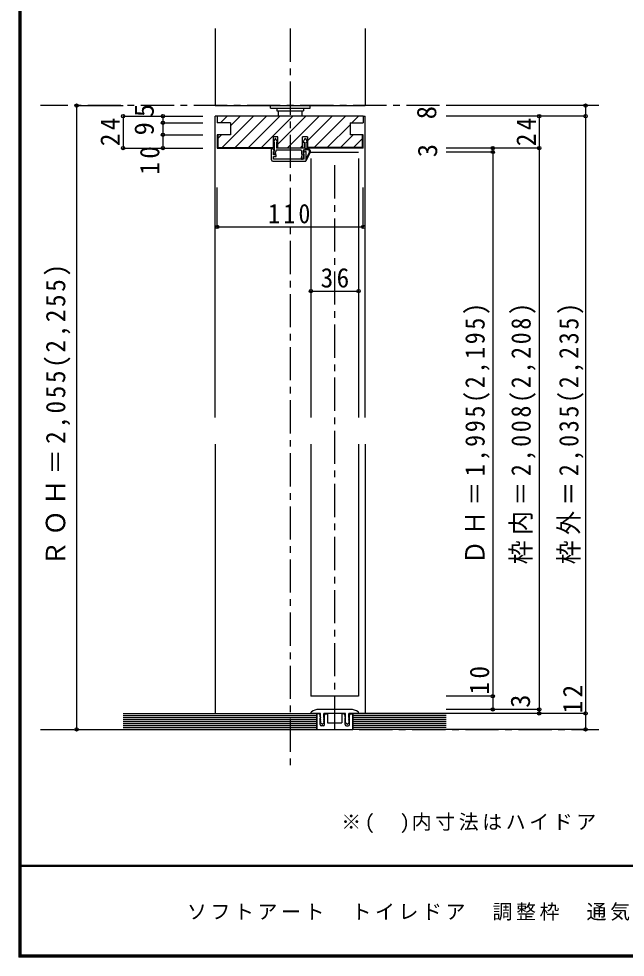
# Model space of a CAD drawing. Units: millimetres, scale not verified. Extents: x -973 to 977, y -718 to 696.
# Drawn here: x -973 to -517, y -701 to 6 of the extents above; entities that cross this region are included whole.
import ezdxf
from ezdxf.enums import TextEntityAlignment as Align

# ---------------------------------------------------------------- set-up
doc = ezdxf.new("R2010")
doc.units = ezdxf.units.MM
doc.header["$LTSCALE"] = 5
doc.header["$PDMODE"] = 32
doc.header["$PDSIZE"] = 2.5
doc.linetypes.add('CHAIN1', pattern=[8, 5, -1, 1, -1])
for name, color, linetype in [('0-1_通り芯', 4, 'CHAIN1'), ('0-3_仕上げ', 7, 'Continuous'), ('0-4_枠', 3, 'Continuous'), ('0-6_扉', 6, 'Continuous'), ('0-7_金物', 7, 'Continuous'), ('0-8_戸当', 7, 'Continuous'), ('0-A_文字', 3, 'Continuous'), ('0-B_寸法', 7, 'Continuous'), ('0-C_ハッチ', 4, 'Continuous'), ('F-1_枠', 6, 'Continuous'), ('F-A_文字', 7, 'Continuous')]:
    doc.layers.add(name, color=color, linetype=linetype)
doc.styles.add('ＭＳ ゴシック', font='')
doc.styles.get('ＭＳ ゴシック').set_extended_font_data('MS Gothic')

msp = doc.modelspace()

# ---------------------------------------------------------------- linework, layer by layer
at = {"layer": '0-1_通り芯'}
for p, q in [((-768.872, -1.167), (-768.872, -557.408)), ((-536.426, -59.167), (-957.002, -59.167)), ((-735.372, -529.167), (-735.372, -99.167)), ((-957.002, -529.167), (-536.426, -529.167))]:
    msp.add_line(p, q, dxfattribs=at)
at = {"layer": '0-3_仕上げ'}
for p, q in [((-825.372, -1.167), (-825.372, -59.167)), ((-712.372, -1.167), (-712.372, -59.167)), ((-825.372, -59.167), (-712.372, -59.167)), ((-894.783, -518.667), (-748.872, -518.667)), ((-894.783, -520.167), (-748.872, -520.167)), ((-894.783, -521.667), (-748.872, -521.667)), ((-894.783, -523.167), (-748.872, -523.167)), ((-651.426, -518.667), (-721.872, -518.667)), ((-651.426, -520.167), (-721.872, -520.167)), ((-651.426, -521.667), (-721.872, -521.667)), ((-651.426, -523.167), (-721.872, -523.167)), ((-894.783, -524.667), (-748.872, -524.667)), ((-894.783, -526.167), (-748.872, -526.167)), ((-894.783, -527.667), (-748.872, -527.667)), ((-651.426, -524.667), (-721.872, -524.667)), ((-651.426, -526.167), (-721.872, -526.167)), ((-651.426, -527.667), (-721.872, -527.667))]:
    msp.add_line(p, q, dxfattribs=at)
at = {"layer": '0-3_仕上げ', "color": 2}
for p, q in [((-894.783, -517.167), (-748.872, -517.167)), ((-748.872, -517.167), (-748.872, -529.167)), ((-894.783, -529.167), (-748.872, -529.167)), ((-651.426, -529.167), (-721.872, -529.167))]:
    msp.add_line(p, q, dxfattribs=at)
msp.add_lwpolyline([(-651.426, -517.167), (-721.872, -517.167), (-721.872, -529.167)], dxfattribs=at)
at = {"layer": '0-4_枠', "color": 4}
for p, q in [((-825.372, -294.167), (-825.372, -67.167)), ((-823.872, -67.167), (-825.372, -67.167)), ((-713.872, -67.167), (-712.372, -67.167)), ((-712.372, -294.167), (-712.372, -67.167)), ((-825.372, -314.167), (-825.372, -517.167)), ((-712.372, -314.167), (-712.372, -517.167))]:
    msp.add_line(p, q, dxfattribs=at)
at = {"layer": '0-4_枠'}
for p, q in [((-823.872, -67.167), (-823.872, -72.167)), ((-713.872, -67.167), (-823.872, -67.167)), ((-713.872, -67.167), (-713.872, -72.167)), ((-813.872, -72.167), (-823.872, -72.167)), ((-813.872, -72.167), (-813.872, -81.167)), ((-723.871, -72.167), (-713.872, -72.167)), ((-723.871, -72.167), (-723.871, -81.167)), ((-823.372, -81.167), (-823.372, -90.667)), ((-781.851, -82.667), (-781.851, -91.167)), ((-778.151, -82.667), (-781.851, -82.667)), ((-778.151, -91.167), (-778.151, -82.667)), ((-759.551, -91.167), (-759.551, -82.667)), ((-755.851, -82.667), (-759.551, -82.667)), ((-755.851, -82.667), (-755.851, -91.167)), ((-713.872, -81.167), (-723.871, -81.167)), ((-714.372, -90.667), (-714.372, -81.167)), ((-713.872, -91.167), (-713.872, -81.167)), ((-823.872, -91.167), (-781.851, -91.167)), ((-823.372, -90.667), (-781.851, -90.667)), ((-759.551, -91.167), (-778.151, -91.167)), ((-714.372, -90.667), (-755.851, -90.667)), ((-713.872, -91.167), (-755.851, -91.167))]:
    msp.add_line(p, q, dxfattribs=at)
msp.add_lwpolyline([(-813.872, -81.167), (-823.872, -81.167), (-823.872, -91.167)], dxfattribs=at)
at = {"layer": '0-6_扉'}
for p, q in [((-753.372, -94.167), (-717.372, -94.167)), ((-753.372, -99.167), (-753.372, -294.167)), ((-717.372, -99.167), (-717.372, -294.167)), ((-753.372, -314.167), (-753.372, -504.167)), ((-717.372, -314.167), (-717.372, -504.167)), ((-717.372, -504.167), (-753.372, -504.167))]:
    msp.add_line(p, q, dxfattribs=at)
at = {"layer": '0-7_金物'}
for p, q in [((-783.872, -61.167), (-783.872, -59.167)), ((-783.872, -61.167), (-753.872, -61.167)), ((-778.872, -61.167), (-778.872, -63.167)), ((-778.872, -63.167), (-758.872, -63.167)), ((-777.872, -63.167), (-777.872, -67.167)), ((-759.872, -67.167), (-759.872, -63.167)), ((-758.872, -61.167), (-758.872, -63.167)), ((-753.872, -61.167), (-753.872, -59.167)), ((-723.372, -514.167), (-747.372, -514.167)), ((-753.372, -517.167), (-753.372, -516.683)), ((-746.022, -517.167), (-753.372, -517.167)), ((-748.872, -529.167), (-748.872, -517.467)), ((-747.422, -517.467), (-748.872, -517.467)), ((-748.772, -517.467), (-748.772, -529.167)), ((-746.422, -519.717), (-746.422, -518.467)), ((-746.422, -519.717), (-746.214, -520.062)), ((-746.422, -520.717), (-746.214, -520.371)), ((-746.422, -525.467), (-746.422, -520.717)), ((-746.022, -520.167), (-746.229, -520.512)), ((-746.022, -521.667), (-746.229, -522.012)), ((-746.022, -522.667), (-746.229, -522.321)), ((-746.022, -523.167), (-746.229, -523.512)), ((-746.022, -520.167), (-746.022, -517.167)), ((-746.022, -522.667), (-746.022, -523.167)), ((-743.522, -520.167), (-743.522, -517.167)), ((-727.222, -517.167), (-743.522, -517.167)), ((-743.522, -520.167), (-743.314, -520.512)), ((-743.522, -521.167), (-743.314, -520.821)), ((-743.522, -521.667), (-743.522, -521.167)), ((-743.522, -521.667), (-743.314, -522.012)), ((-743.522, -522.667), (-743.314, -522.321)), ((-743.522, -523.167), (-743.522, -522.667)), ((-743.522, -523.167), (-743.314, -523.512)), ((-743.122, -519.717), (-743.329, -520.062)), ((-743.122, -520.717), (-743.329, -520.371)), ((-743.122, -519.717), (-743.122, -518.467)), ((-743.122, -525.467), (-743.122, -520.717)), ((-742.122, -517.467), (-740.772, -517.467)), ((-740.772, -517.467), (-740.772, -524.167)), ((-728.622, -517.467), (-729.972, -517.467)), ((-729.972, -517.467), (-729.972, -524.167)), ((-727.622, -519.717), (-727.622, -518.467)), ((-727.622, -519.717), (-727.414, -520.062)), ((-727.622, -520.717), (-727.414, -520.371)), ((-727.622, -525.467), (-727.622, -520.717)), ((-727.222, -520.167), (-727.429, -520.512)), ((-727.222, -521.167), (-727.429, -520.821)), ((-727.222, -521.667), (-727.429, -522.012)), ((-727.222, -522.667), (-727.429, -522.321)), ((-727.222, -523.167), (-727.429, -523.512)), ((-727.222, -520.167), (-727.222, -517.167)), ((-727.222, -521.667), (-727.222, -521.167)), ((-727.222, -523.167), (-727.222, -522.667)), ((-724.722, -520.167), (-724.722, -517.167)), ((-717.372, -517.167), (-724.722, -517.167)), ((-724.722, -520.167), (-724.514, -520.512)), ((-724.722, -521.667), (-724.514, -522.012)), ((-724.722, -522.667), (-724.514, -522.321)), ((-724.722, -522.667), (-724.722, -523.167)), ((-724.722, -523.167), (-724.514, -523.512)), ((-724.322, -519.717), (-724.529, -520.062)), ((-724.322, -520.717), (-724.529, -520.371)), ((-724.322, -519.717), (-724.322, -518.467)), ((-724.322, -525.467), (-724.322, -520.717)), ((-723.322, -517.467), (-721.872, -517.467)), ((-721.972, -517.467), (-721.972, -529.167)), ((-717.372, -517.167), (-717.372, -516.683)), ((-745.138, -525.007), (-746.192, -523.871)), ((-744.122, -526.467), (-745.422, -526.467)), ((-744.405, -525.007), (-743.352, -523.871)), ((-740.772, -524.167), (-735.872, -524.167)), ((-735.372, -524.667), (-735.872, -524.167)), ((-735.372, -524.667), (-734.872, -524.167)), ((-734.872, -524.167), (-729.972, -524.167)), ((-726.338, -525.007), (-727.392, -523.871)), ((-726.622, -526.467), (-725.322, -526.467)), ((-725.605, -525.007), (-724.552, -523.871))]:
    msp.add_line(p, q, dxfattribs=at)
for points in [[(-748.872, -529.167), (-721.872, -529.167), (-721.872, -517.467)], [(-746.022, -521.667), (-746.022, -521.167), (-746.229, -520.821)], [(-724.722, -521.667), (-724.722, -521.167), (-724.514, -520.821)]]:
    msp.add_lwpolyline(points, dxfattribs=at)
for centre, radius, start, end in [((-752.372, -516.683), 1, 123.74899, 180), ((-747.372, -524.167), 10, 90, 123.74899), ((-723.372, -524.167), 10, 56.25101, 90), ((-718.372, -516.683), 1, 0, 56.25101), ((-747.422, -518.467), 1, 0, 90), ((-745.972, -520.667), 0.3, 149.05365, 210.94635), ((-745.972, -522.167), 0.3, 149.05365, 210.94635), ((-746.472, -520.217), 0.3, 329.05368, 30.94635), ((-743.072, -520.217), 0.3, 149.05365, 210.94632), ((-743.572, -520.667), 0.3, 329.05366, 30.94633), ((-743.572, -522.167), 0.3, 329.05366, 30.94633), ((-742.122, -518.467), 1, 90, 180), ((-728.622, -518.467), 1, 0, 90), ((-727.172, -520.667), 0.3, 149.05368, 210.94635), ((-727.172, -522.167), 0.3, 149.05368, 210.94635), ((-727.672, -520.217), 0.3, 329.05368, 30.94635), ((-724.272, -520.217), 0.3, 149.05365, 210.94632), ((-724.772, -520.667), 0.3, 329.05365, 30.94635), ((-724.772, -522.167), 0.3, 329.05365, 30.94635), ((-723.322, -518.467), 1, 90, 180), ((-745.422, -525.467), 1, 180, 270), ((-745.972, -523.667), 0.3, 149.05362, 222.83826), ((-744.772, -524.667), 0.5, 222.83826, 317.16173), ((-744.122, -525.467), 1, 270, 0), ((-743.572, -523.667), 0.3, 317.16173, 30.9463), ((-726.622, -525.467), 1, 180, 270), ((-727.172, -523.667), 0.3, 149.05368, 222.83826), ((-725.972, -524.667), 0.5, 222.83826, 317.16174), ((-725.322, -525.467), 1, 270, 0), ((-724.772, -523.667), 0.3, 317.16174, 30.94638)]:
    msp.add_arc(centre, radius, start, end, dxfattribs=at)
at = {"layer": '0-8_戸当'}
for p, q in [((-779.951, -83.667), (-781.851, -86.667)), ((-778.451, -86.667), (-779.951, -83.667)), ((-783.001, -100.167), (-783.001, -91.467)), ((-782.476, -91.268), (-781.026, -93.168)), ((-780.701, -86.667), (-781.851, -86.667)), ((-780.951, -91.167), (-780.951, -93.667)), ((-780.701, -91.167), (-780.951, -91.167)), ((-780.701, -91.167), (-780.701, -86.667)), ((-779.201, -86.667), (-779.201, -91.167)), ((-778.451, -86.667), (-779.201, -86.667)), ((-758.501, -91.167), (-779.201, -91.167)), ((-757.001, -86.667), (-755.851, -86.667)), ((-757.001, -91.867), (-757.001, -86.667)), ((-755.501, -91.867), (-757.001, -91.867)), ((-781.251, -93.667), (-781.501, -93.667)), ((-781.501, -96.367), (-781.501, -93.667)), ((-779.501, -96.367), (-781.501, -96.367)), ((-781.501, -97.567), (-779.501, -97.567)), ((-781.501, -99.667), (-781.501, -97.567)), ((-781.488, -94.053), (-781.015, -95.771)), ((-781.201, -93.667), (-780.951, -93.667)), ((-780.199, -94.501), (-779.887, -95.362)), ((-779.751, -93.167), (-779.751, -93.667)), ((-779.501, -97.567), (-779.501, -96.367)), ((-761.001, -92.667), (-779.251, -92.667)), ((-759.951, -96.135), (-760.769, -98.758)), ((-760.501, -93.167), (-760.501, -95.127)), ((-758.655, -96.684), (-759.433, -99.175)), ((-757.701, -93.667), (-758.953, -94.87)), ((-758.55, -95.667), (-758.501, -95.667)), ((-758.501, -99.667), (-758.501, -95.667)), ((-755.501, -92.567), (-758.001, -92.567)), ((-757.001, -93.667), (-757.701, -93.667)), ((-757.001, -100.667), (-757.001, -93.667)), ((-754.517, -94.158), (-757.001, -99.106)), ((-753.891, -94.472), (-757.001, -100.667)), ((-782.001, -101.167), (-757.501, -101.167)), ((-758.501, -99.667), (-781.501, -99.667))]:
    msp.add_line(p, q, dxfattribs=at)
for points in [[(-759.251, -86.667), (-757.751, -83.667), (-755.851, -86.667)], [(-759.251, -86.667), (-758.501, -86.667), (-758.501, -91.167)], [(-757.001, -91.867), (-758.001, -91.867), (-758.001, -92.667), (-759.101, -92.667), (-759.101, -95.004)]]:
    msp.add_lwpolyline(points, dxfattribs=at)
for centre, radius, start, end in [((-782.701, -91.467), 0.3, 41.34778, 180), ((-755.501, -93.667), 1.8, 333.42485, 90), ((-781.201, -93.967), 0.3, 90, 196.79003), ((-781.251, -93.367), 0.3, 270, 41.34778), ((-780.451, -95.567), 0.6, 196.79003, 270), ((-780.451, -95.567), 0.6, 270, 23.33765), ((-780.751, -93.667), 1, 303.47738, 0), ((-779.251, -93.167), 0.5, 90, 180), ((-761.001, -93.167), 0.5, 0, 90), ((-760.101, -98.967), 0.7, 162.67017, 342.67017), ((-759.301, -95.127), 1.2, 180, 237.21126), ((-758.301, -95.004), 0.8, 180, 221.40962), ((-758.55, -95.167), 0.5, 143.61521, 270), ((-759.801, -96.327), 1.2, 342.67017, 41.40962), ((-755.501, -93.667), 1.1, 333.42485, 90), ((-782.001, -100.167), 1, 180, 270), ((-757.501, -100.667), 0.5, 270, 0)]:
    msp.add_arc(centre, radius, start, end, dxfattribs=at)
at = {"layer": '0-B_寸法', "color": 4}
for p, q in [((-929.783, -59.167), (-894.783, -59.167)), ((-929.783, -59.167), (-929.783, -529.167)), ((-546.426, -59.167), (-651.426, -59.167)), ((-546.426, -59.167), (-546.426, -529.167)), ((-894.783, -67.167), (-834.783, -67.167)), ((-894.783, -67.167), (-894.783, -91.167)), ((-864.783, -67.167), (-864.783, -91.167)), ((-546.426, -67.167), (-651.426, -67.167)), ((-581.426, -67.167), (-581.426, -517.167)), ((-864.783, -72.167), (-834.783, -72.167)), ((-864.783, -81.167), (-834.783, -81.167)), ((-894.783, -91.167), (-834.783, -91.167)), ((-581.426, -91.167), (-651.426, -91.167)), ((-616.426, -91.167), (-616.426, -514.167)), ((-616.426, -94.167), (-651.426, -94.167)), ((-823.872, -150.6), (-823.872, -120.834)), ((-713.872, -150.6), (-713.872, -120.834)), ((-823.872, -150.6), (-713.872, -150.6)), ((-753.372, -198.978), (-717.372, -198.978)), ((-616.426, -504.167), (-651.426, -504.167)), ((-581.426, -514.167), (-651.426, -514.167)), ((-546.426, -517.167), (-651.426, -517.167)), ((-929.783, -529.167), (-894.783, -529.167)), ((-546.426, -529.167), (-651.426, -529.167))]:
    msp.add_line(p, q, dxfattribs=at)
at = {"layer": '0-B_寸法'}
for p in [(-929.783, -59.167), (-546.426, -59.167), (-894.783, -67.167), (-864.783, -67.167), (-581.426, -67.167), (-546.426, -67.167), (-864.783, -72.167), (-864.783, -81.167), (-894.783, -91.167), (-864.783, -91.167), (-616.426, -91.167), (-581.426, -91.167), (-616.426, -94.167), (-823.872, -150.6), (-713.872, -150.6), (-753.372, -198.978), (-717.372, -198.978), (-616.426, -504.167), (-616.426, -514.167), (-581.426, -514.167), (-581.426, -517.167), (-546.426, -517.167), (-929.783, -529.167), (-546.426, -529.167)]:
    msp.add_point(p, dxfattribs=at)
at = {"layer": '0-C_ハッチ'}
for p, q in [((-821.458, -72.167), (-816.458, -67.167)), ((-820.159, -90.667), (-796.659, -67.167)), ((-813.872, -74.48), (-806.558, -67.167)), ((-810.259, -90.667), (-786.759, -67.167)), ((-800.36, -90.667), (-776.86, -67.167)), ((-790.46, -90.667), (-766.96, -67.167)), ((-778.151, -88.257), (-757.061, -67.167)), ((-771.161, -91.167), (-747.161, -67.167)), ((-755.851, -85.756), (-737.262, -67.167)), ((-750.862, -90.667), (-727.362, -67.167)), ((-722.463, -72.167), (-717.463, -67.167)), ((-740.963, -90.667), (-723.871, -73.575)), ((-823.372, -83.98), (-820.558, -81.167)), ((-731.063, -90.667), (-721.563, -81.167)), ((-721.164, -90.667), (-714.372, -83.875)), ((-761.262, -91.167), (-759.551, -89.456))]:
    msp.add_line(p, q, dxfattribs=at)
at = {"layer": 'F-1_枠'}
for p, q in [((-973.347, 695.833), (-973.347, -700.833)), ((-972.514, 695.833), (-972.514, -700.833)), ((-971.68, 695.833), (-971.68, -700.833)), ((976.653, -631.667), (-973.347, -631.667)), ((976.653, -632.5), (-973.347, -632.5)), ((976.653, -699.167), (-973.347, -699.167)), ((976.653, -700), (-973.347, -700)), ((976.653, -700.833), (-973.347, -700.833))]:
    msp.add_line(p, q, dxfattribs=at)

# ---------------------------------------------------------------- texts
at = {"layer": '0-A_文字', "color": 7, "insert": (-730.487, -607.296), "char_height": 11, "attachment_point": 7, "style": 'ＭＳ ゴシック'}
msp.add_mtext('\\T1.18;※(\u3000)内寸法はハイドア', dxfattribs=at)
at = {"layer": '0-B_寸法', "style": 'ＭＳ ゴシック'}
for s, p in [('5', (-867.283, -67.87)), ('8', (-654.547, -69.511)), ('9', (-867.283, -81.667)), ('3', (-653.841, -98.082)), ('3', (-583.926, -512.917))]:
    msp.add_text(s, height=14.66, rotation=90, dxfattribs=at).set_placement(p, align=Align.BOTTOM_LEFT)
at = {"layer": '0-B_寸法', "char_height": 14.66, "attachment_point": 7, "rotation": 90, "style": 'ＭＳ ゴシック'}
for s, insert in [('\\T1.27;\\W0.95;24', (-897.283, -89.792)), ('\\T1.27;\\W0.95;24', (-583.926, -89.792)), ('\\T1.27;\\W0.95;10', (-867.283, -111.252)), ('\\T1.21;\\W0.95;ＲＯＨ＝2,055(2,255)', (-934.424, -406.042)), ('\\T1.23;\\W0.9;ＤＨ＝1,995(2,195)', (-618.606, -404.792)), ('\\T1.23;\\W0.9;枠内＝2,008(2,208)', (-583.926, -404.792)), ('\\T1.23;\\W0.9;枠外＝2,035(2,235)', (-547.912, -404.792)), ('\\T1.27;\\W0.95;10', (-618.926, -502.917)), ('\\T1.27;\\W0.95;12', (-548.926, -517.167))]:
    msp.add_mtext(s, dxfattribs=dict(at, insert=insert))
at = {"layer": '0-B_寸法', "char_height": 14.66, "attachment_point": 7, "style": 'ＭＳ ゴシック'}
for s, insert in [('\\T1.27;\\W0.9;110', (-785.533, -148.1)), ('\\T1.27;\\W0.95;36', (-745.997, -196.478))]:
    msp.add_mtext(s, dxfattribs=dict(at, insert=insert))
at = {"layer": 'F-A_文字', "insert": (-846.68, -673.333), "char_height": 11, "attachment_point": 7, "style": 'ＭＳ ゴシック'}
msp.add_mtext('\\T1.18;ソフトアート\u3000トイレドア\u3000調整枠\u3000通気\u3000樹脂\u3000ドアＨ共通\u3000枠外Ｗ654', dxfattribs=at)

doc.saveas('drawing.dxf')
